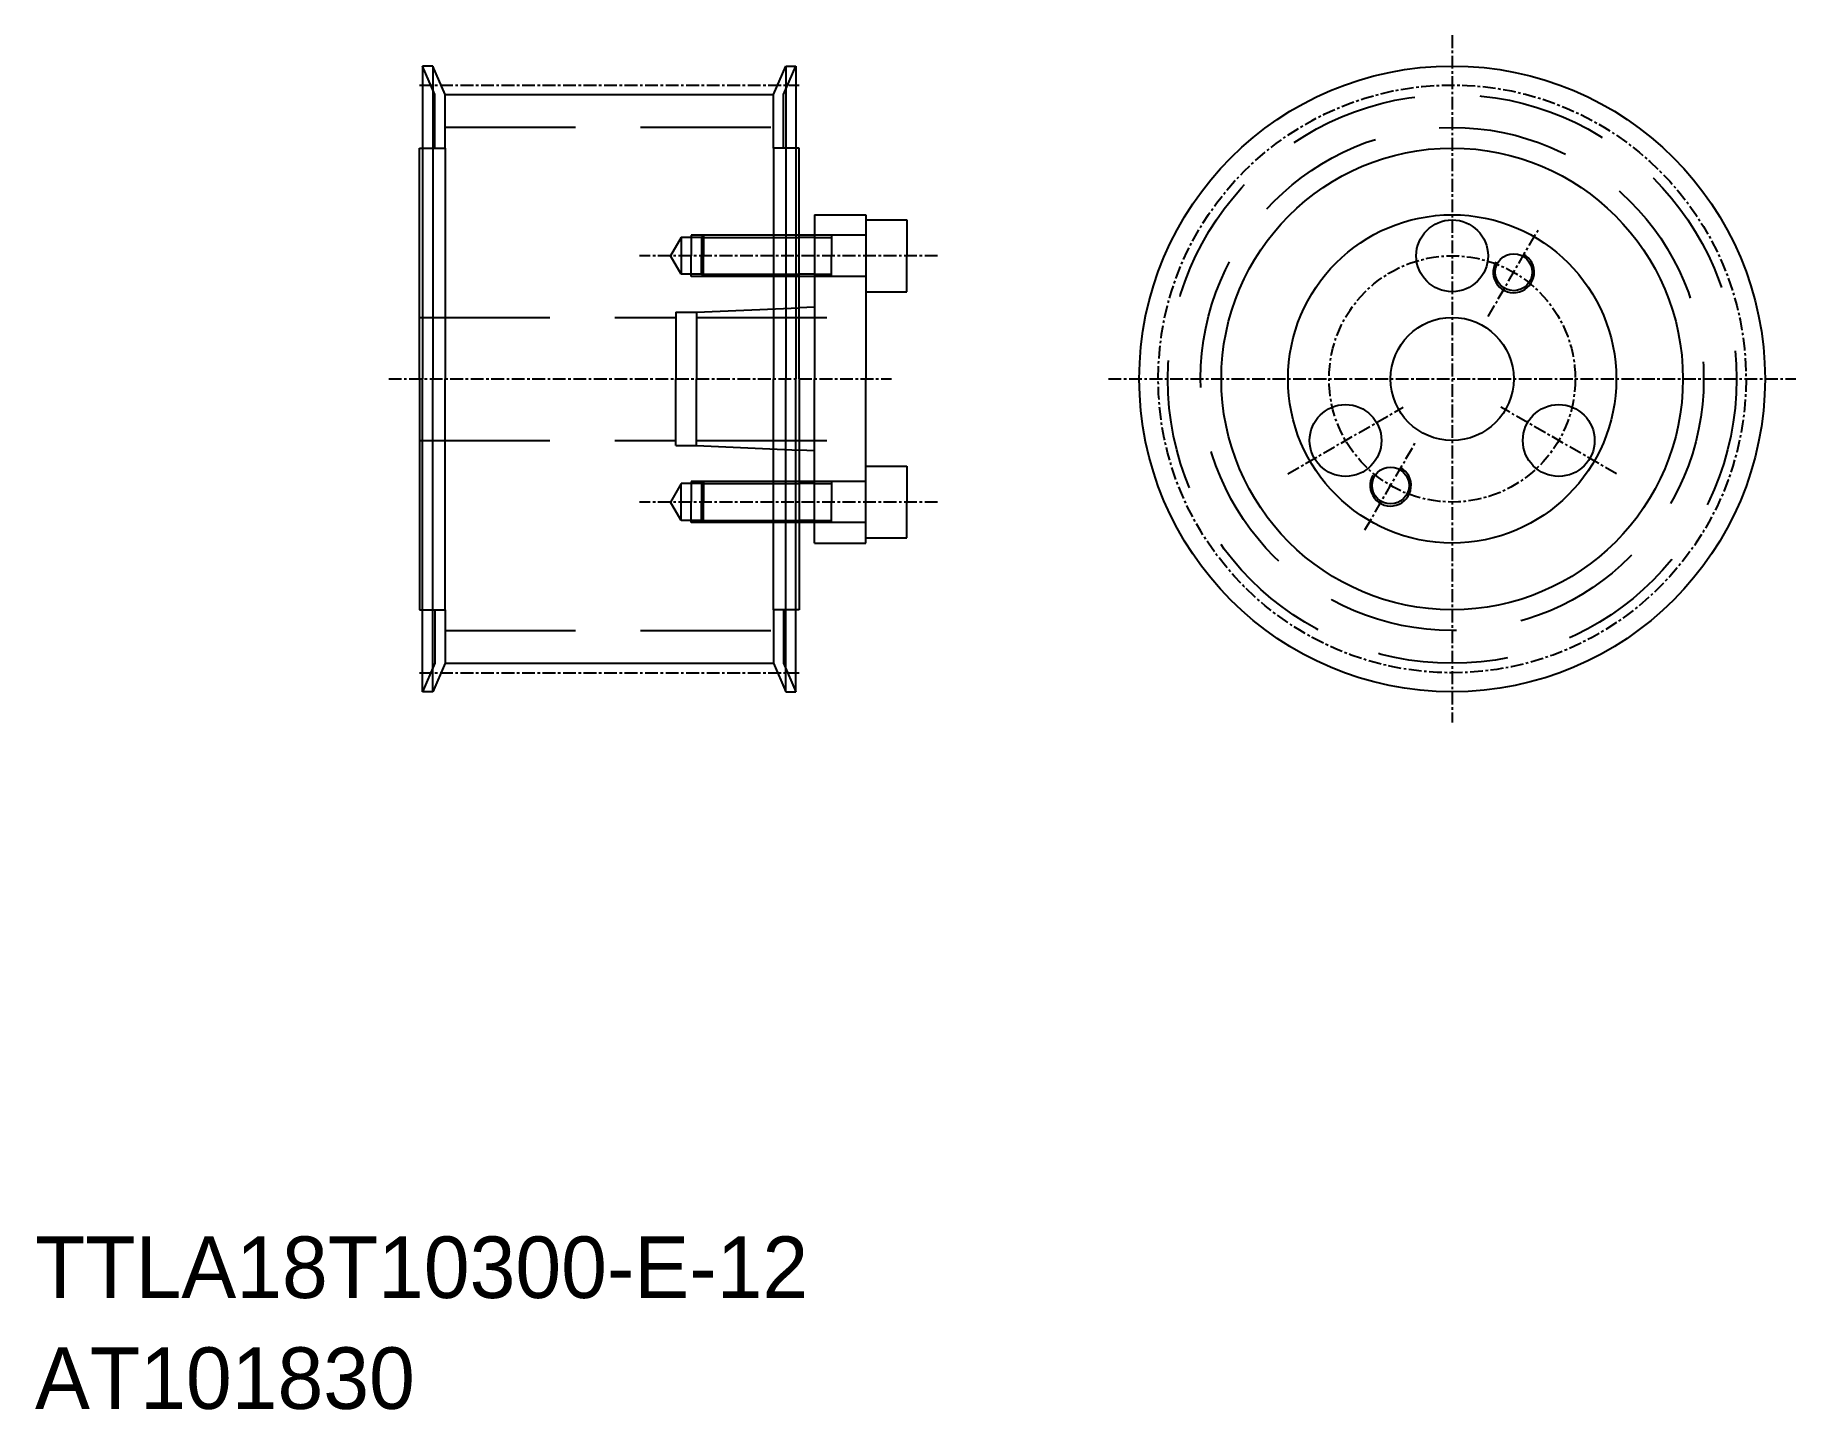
# Model space of a CAD drawing. Extents: x -286 to -114, y -61 to 73.
import ezdxf

# ---------------------------------------------------------------- set-up
doc = ezdxf.new("R2010")
doc.units = 0
doc.linetypes.add('CENTER', pattern=[2, 1.25, -0.25, 0.25, -0.25])
doc.linetypes.add('DASHED', pattern=[19.05, 12.7, -6.35])
doc.layers.get('0').update_dxf_attribs({"linetype": 'CONTINUOUS'})
doc.layers.add('CENTER', color=1, linetype='CENTER')

msp = doc.modelspace()

# ---------------------------------------------------------------- linework, layer by layer
for p, q in [((-248.21, 70.09), (-248.21, 39.59)), ((-247.21, 70.09), (-248.21, 70.09)), ((-247.21, 70.09), (-247.21, 39.59)), ((-246.01, 67.32), (-247.21, 70.09)), ((-214.01, 67.32), (-212.81, 70.09)), ((-212.81, 70.09), (-212.81, 39.59)), ((-212.81, 70.09), (-211.81, 70.09)), ((-211.81, 70.09), (-211.81, 39.59)), ((-246.01, 67.32), (-214.01, 67.32)), ((-246.01, 62.09), (-246.01, 67.32)), ((-214.01, 62.09), (-214.01, 67.32)), ((-248.51, 39.59), (-248.51, 62.09)), ((-248.51, 62.09), (-248.21, 62.09)), ((-246.01, 62.09), (-246.01, 39.59)), ((-214.01, 62.09), (-214.01, 39.59)), ((-211.51, 62.09), (-211.81, 62.09)), ((-211.51, 39.59), (-211.51, 62.09)), ((-210.01, 55.59), (-205.01, 55.59)), ((-210.01, 55.59), (-210.01, 53.59)), ((-205.01, 55.59), (-205.01, 55.09)), ((-205.01, 55.09), (-201.01, 55.09)), ((-205.01, 55.09), (-205.01, 48.09)), ((-201.01, 55.09), (-201.01, 51.59)), ((-210.01, 53.59), (-211.51, 53.59)), ((-210.01, 53.59), (-210.01, 49.59)), ((-201.01, 48.09), (-201.01, 51.59)), ((-210.01, 49.59), (-211.51, 49.59)), ((-210.01, 49.59), (-210.01, 46.59)), ((-205.01, 48.09), (-201.01, 48.09)), ((-205.01, 48.09), (-205.01, 39.59)), ((-210.01, 46.59), (-211.51, 46.53)), ((-210.01, 46.59), (-210.01, 39.59)), ((-248.51, 39.59), (-248.51, 17.09)), ((-248.21, 9.09), (-248.21, 39.59)), ((-247.21, 9.09), (-247.21, 39.59)), ((-246.01, 17.09), (-246.01, 39.59)), ((-214.01, 17.09), (-214.01, 39.59)), ((-212.81, 9.09), (-212.81, 39.59)), ((-211.81, 9.09), (-211.81, 39.59)), ((-211.51, 39.59), (-211.51, 17.09)), ((-210.01, 32.59), (-210.01, 39.59)), ((-205.01, 31.09), (-205.01, 39.59)), ((-210.01, 32.59), (-211.51, 32.66)), ((-210.01, 29.59), (-210.01, 32.59)), ((-205.01, 31.09), (-201.01, 31.09)), ((-205.01, 24.09), (-205.01, 31.09)), ((-201.01, 31.09), (-201.01, 27.59)), ((-210.01, 29.59), (-211.51, 29.59)), ((-210.01, 25.59), (-210.01, 29.59)), ((-201.01, 24.09), (-201.01, 27.59)), ((-210.01, 25.59), (-211.51, 25.59)), ((-210.01, 23.59), (-210.01, 25.59)), ((-205.01, 24.09), (-201.01, 24.09)), ((-205.01, 23.59), (-205.01, 24.09)), ((-210.01, 23.59), (-205.01, 23.59)), ((-248.51, 17.09), (-248.21, 17.09)), ((-246.01, 17.09), (-246.01, 11.87)), ((-214.01, 17.09), (-214.01, 11.87)), ((-211.51, 17.09), (-211.81, 17.09)), ((-246.01, 11.87), (-247.21, 9.09)), ((-246.01, 11.87), (-214.01, 11.87)), ((-214.01, 11.87), (-212.81, 9.09)), ((-247.21, 9.09), (-248.21, 9.09)), ((-212.81, 9.09), (-211.81, 9.09))]:
    msp.add_line(p, q)
at = {"color": 3, "linetype": 'DASHED'}
for p, q in [((-247.01, 67.32), (-248.21, 70.09)), ((-213.01, 67.32), (-211.81, 70.09)), ((-247.01, 62.09), (-247.01, 67.32)), ((-213.01, 62.09), (-213.01, 67.32)), ((-246.01, 64.12), (-214.01, 64.12)), ((-248.21, 62.09), (-246.01, 62.09)), ((-211.81, 62.09), (-214.01, 62.09)), ((-223.01, 53.39), (-224.05, 51.59)), ((-221.01, 53.39), (-223.01, 53.39)), ((-223.01, 53.39), (-223.01, 49.79)), ((-220.81, 53.59), (-222.01, 53.59)), ((-222.01, 53.59), (-222.01, 51.59)), ((-220.81, 53.59), (-221.01, 53.39)), ((-221.01, 53.39), (-211.51, 53.39)), ((-221.01, 53.39), (-221.01, 51.59)), ((-211.51, 53.59), (-220.81, 53.59)), ((-220.81, 53.59), (-220.81, 51.59)), ((-205.01, 53.59), (-210.01, 53.59)), ((-210.01, 53.39), (-208.34, 53.39)), ((-208.34, 53.59), (-208.34, 51.59)), ((-223.01, 49.79), (-224.05, 51.59)), ((-222.01, 49.59), (-222.01, 51.59)), ((-221.01, 49.79), (-221.01, 51.59)), ((-220.81, 49.59), (-220.81, 51.59)), ((-208.34, 49.59), (-208.34, 51.59)), ((-221.01, 49.79), (-223.01, 49.79)), ((-221.01, 49.79), (-211.51, 49.79)), ((-220.81, 49.59), (-221.01, 49.79)), ((-210.01, 49.79), (-208.34, 49.79)), ((-220.81, 49.59), (-222.01, 49.59)), ((-211.51, 49.59), (-220.81, 49.59)), ((-205.01, 49.59), (-210.01, 49.59)), ((-221.51, 46.09), (-211.51, 46.53)), ((-248.51, 45.59), (-223.51, 45.59)), ((-223.51, 46.09), (-223.51, 39.59)), ((-223.51, 46.09), (-221.51, 46.09)), ((-221.51, 46.09), (-221.51, 39.59)), ((-221.51, 45.59), (-205.01, 45.59)), ((-223.51, 33.09), (-223.51, 39.59)), ((-221.51, 33.09), (-221.51, 39.59)), ((-248.51, 33.59), (-223.51, 33.59)), ((-223.51, 33.09), (-221.51, 33.09)), ((-221.51, 33.59), (-205.01, 33.59)), ((-221.51, 33.09), (-211.51, 32.66)), ((-223.01, 29.39), (-224.05, 27.59)), ((-221.01, 29.39), (-223.01, 29.39)), ((-223.01, 25.79), (-223.01, 29.39)), ((-220.81, 29.59), (-222.01, 29.59)), ((-222.01, 29.59), (-222.01, 27.59)), ((-220.81, 29.59), (-221.01, 29.39)), ((-221.01, 29.39), (-211.51, 29.39)), ((-221.01, 29.39), (-221.01, 27.59)), ((-211.51, 29.59), (-220.81, 29.59)), ((-220.81, 29.59), (-220.81, 27.59)), ((-205.01, 29.59), (-210.01, 29.59)), ((-210.01, 29.39), (-208.34, 29.39)), ((-208.34, 29.59), (-208.34, 27.59)), ((-223.01, 25.79), (-224.05, 27.59)), ((-222.01, 25.59), (-222.01, 27.59)), ((-221.01, 25.79), (-221.01, 27.59)), ((-220.81, 25.59), (-220.81, 27.59)), ((-208.34, 25.59), (-208.34, 27.59)), ((-221.01, 25.79), (-223.01, 25.79)), ((-221.01, 25.79), (-211.51, 25.79)), ((-220.81, 25.59), (-221.01, 25.79)), ((-210.01, 25.79), (-208.34, 25.79)), ((-220.81, 25.59), (-222.01, 25.59)), ((-211.51, 25.59), (-220.81, 25.59)), ((-205.01, 25.59), (-210.01, 25.59)), ((-248.21, 17.09), (-246.01, 17.09)), ((-247.01, 17.09), (-247.01, 11.87)), ((-211.81, 17.09), (-214.01, 17.09)), ((-213.01, 17.09), (-213.01, 11.87)), ((-246.01, 15.07), (-214.01, 15.07)), ((-247.01, 11.87), (-248.21, 9.09)), ((-213.01, 11.87), (-211.81, 9.09))]:
    msp.add_line(p, q, dxfattribs=at)
at = {"color": 3}
for p, q in [((-210.01, 53.39), (-211.51, 53.39)), ((-210.01, 49.79), (-211.51, 49.79)), ((-210.01, 29.39), (-211.51, 29.39)), ((-210.01, 25.79), (-211.51, 25.79))]:
    msp.add_line(p, q, dxfattribs=at)
for centre, radius in [((-147.84, 39.59), 30.5), ((-147.84, 39.59), 22.5), ((-147.84, 39.59), 16), ((-147.84, 39.59), 16), ((-147.84, 51.59), 3.5), ((-141.84, 49.99), 1.8), ((-147.84, 39.59), 6), ((-158.23, 33.59), 3.5), ((-137.45, 33.59), 3.5), ((-153.84, 29.2), 1.8)]:
    msp.add_circle(centre, radius)
at = {"color": 3, "linetype": 'DASHED'}
for radius in [27.72, 24.52]:
    msp.add_circle((-147.84, 39.59), radius, dxfattribs=at)
at = {"color": 3}
for centre in [(-141.84, 49.99), (-153.84, 29.2)]:
    msp.add_arc(centre, 2, 150, 62, dxfattribs=at)
at = {"layer": 'CENTER'}
for p, q in [((-147.84, 73.09), (-147.84, 6.09)), ((-248.51, 68.24), (-211.51, 68.24)), ((-251.51, 39.59), (-202.51, 39.59)), ((-181.34, 39.59), (-114.34, 39.59)), ((-248.51, 10.94), (-211.51, 10.94))]:
    msp.add_line(p, q, dxfattribs=at)
at = {"layer": 'CENTER', "color": 1, "linetype": 'CENTER'}
for p, q in [((-144.34, 45.66), (-139.34, 54.32)), ((-198.01, 51.59), (-227.05, 51.59)), ((-163.86, 30.34), (-152.6, 36.84)), ((-131.82, 30.34), (-143.08, 36.84)), ((-156.34, 24.87), (-151.34, 33.53)), ((-198.01, 27.59), (-227.05, 27.59))]:
    msp.add_line(p, q, dxfattribs=at)
at = {"layer": 'CENTER'}
msp.add_circle((-147.84, 39.59), 28.65, dxfattribs=at)
at = {"layer": 'CENTER', "color": 1, "linetype": 'CENTER'}
msp.add_circle((-147.84, 39.59), 12, dxfattribs=at)

# ---------------------------------------------------------------- texts
at = {"color": 7, "linetype": 'CONTINUOUS'}
for s, p in [('TTLA18T10300-E-12', (-285.99, -50)), ('AT101830', (-285.99, -60.81))]:
    msp.add_text(s, height=6, dxfattribs=at).set_placement(p)

doc.saveas('drawing.dxf')
